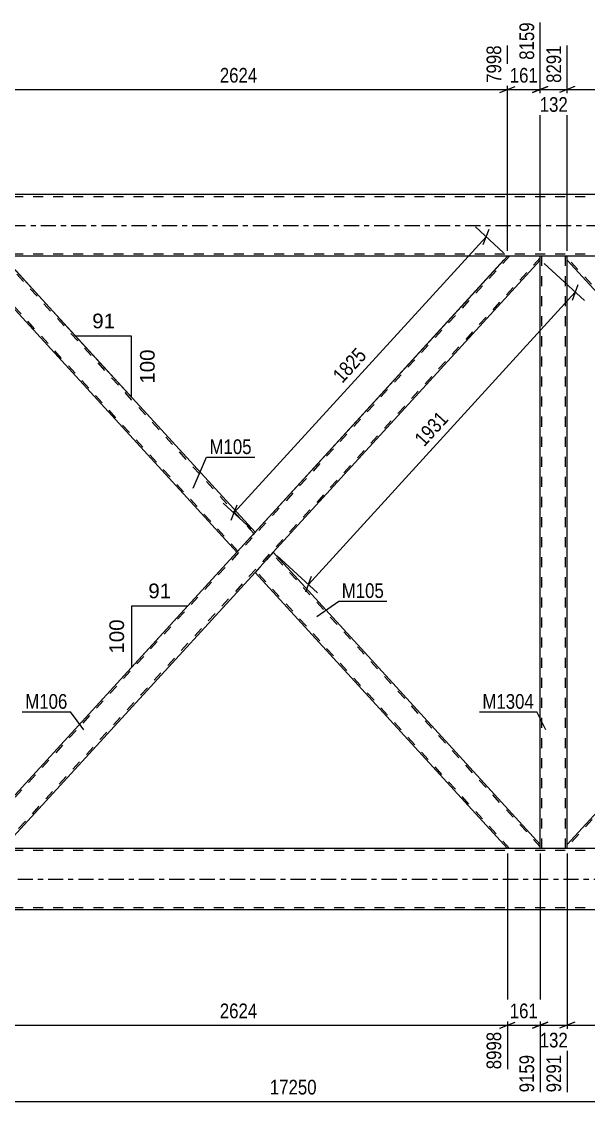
# Model space of a CAD drawing. Header units: millimetres. Extents: x -81 to 760, y -449 to 145.
# Drawn here: x 225.1 to 335.8, y -171 to 39.8 of the extents above; entities that cross this region are included whole.
import ezdxf

# ---------------------------------------------------------------- set-up
doc = ezdxf.new("R2010")
doc.units = ezdxf.units.MM
doc.linetypes.add('DXK_LINE_DOT2', pattern=[3.9198, 1.9599, -1.9599])
doc.linetypes.add('DXK_LINE_DOT3', pattern=[5.9187, 2.979, -0.9799, 0.9799, -0.9799])
doc.styles.add('Arial', font='ARIAL.TTF', dxfattribs={"height": 0.2})
doc.styles.add('Arial Narrow', font='ARIALN.TTF', dxfattribs={"height": 0.2})

# ---------------------------------------------------------------- blocks, each defined once
blk = doc.blocks.new('Part-122569792-3715 - 3516')
at = {"color": 2, "linetype": 'Continuous'}
for p, q in [((443.67, 6), (0, 6)), ((439.17, -6), (218.83, -6))]:
    blk.add_line(p, q, dxfattribs=at)
at = {"color": 7, "linetype": 'DXK_LINE_DOT2'}
for p, q in [((578.17, 5.6), (0, 5.6)), ((578.17, -5.6), (0, -5.6))]:
    blk.add_line(p, q, dxfattribs=at)
at = {"color": 7, "linetype": 'DXK_LINE_DOT3'}
blk.add_line((-2, 0), (578.17, 0), dxfattribs=at)
blk = doc.blocks.new('Part-122569792-3720 - 3516')
at = {"color": 7, "linetype": 'DXK_LINE_DOT2'}
for p, q in [((578.17, -122), (-40, -122)), ((578.17, -133.2), (-40, -133.2)), ((578.17, -133.6), (-27.5, -133.6))]:
    blk.add_line(p, q, dxfattribs=at)
at = {"color": 2, "linetype": 'Continuous'}
for p, q in [((578.17, -121.6), (-35.2, -121.6)), ((439.17, -133.6), (224.77, -133.6))]:
    blk.add_line(p, q, dxfattribs=at)
at = {"color": 7, "linetype": 'DXK_LINE_DOT3'}
blk.add_line((-42, -127.6), (578.17, -127.6), dxfattribs=at)
blk = doc.blocks.new('Part-122569792-3836 - 3516')
at = {"color": 2, "linetype": 'Continuous'}
for p, q in [((274.24, -63.8), (270.67, -67.71)), ((326.36, -120.8), (274.24, -63.8)), ((319.94, -121.6), (270.67, -67.71)), ((326.36, -121.6), (326.36, -120.8))]:
    blk.add_line(p, q, dxfattribs=at)
at = {"color": 7, "linetype": 'DXK_LINE_DOT2'}
for p, q in [((326.36, -121.27), (274.03, -64.04)), ((270.88, -67.48), (270.9, -67.46)), ((320.37, -121.6), (270.88, -67.48)), ((326.36, -121.6), (319.94, -121.6)), ((326.36, -121.6), (326.36, -121.57))]:
    blk.add_line(p, q, dxfattribs=at)
blk = doc.blocks.new('Part-122569792-3881 - 3516')
at = {"color": 7, "linetype": 'DXK_LINE_DOT2'}
for p, q in [((331.64, -6), (326.36, -6)), ((326.36, -6.8), (326.36, -6)), ((326.68, -121.6), (326.68, -6)), ((331.32, -121.6), (331.32, -6)), ((331.64, -6.8), (331.64, -6)), ((326.36, -121.6), (326.36, -120.8)), ((331.64, -121.6), (326.36, -121.6)), ((331.64, -121.6), (331.64, -120.8))]:
    blk.add_line(p, q, dxfattribs=at)
at = {"color": 2, "linetype": 'Continuous'}
for p, q in [((326.36, -120.8), (326.36, -6.8)), ((331.64, -120.8), (331.64, -6.8))]:
    blk.add_line(p, q, dxfattribs=at)
blk = doc.blocks.new('Part-122569792-3901 - 3516')
at = {"color": 2, "linetype": 'Continuous'}
for p, q in [((331.64, -6.8), (331.64, -6)), ((387.33, -59.89), (338.06, -6)), ((383.76, -63.8), (331.64, -6.8)), ((386.9, -60.36), (383.76, -63.8)), ((387.33, -59.89), (386.9, -60.36))]:
    blk.add_line(p, q, dxfattribs=at)
at = {"color": 7, "linetype": 'DXK_LINE_DOT2'}
for p, q in [((338.06, -6), (331.64, -6)), ((387.12, -60.12), (337.63, -6)), ((383.97, -63.56), (331.64, -6.33)), ((387.3, -59.92), (386.9, -60.36)), ((383.97, -63.56), (383.99, -63.54))]:
    blk.add_line(p, q, dxfattribs=at)
blk = doc.blocks.new('Part-122569792-3906 - 3516')
at = {"color": 7, "linetype": 'DXK_LINE_DOT2'}
for p, q in [((437.04, -6), (331.64, -121.27)), ((443.03, -6), (436.6, -6)), ((443.03, -6.48), (443.03, -6)), ((443.03, -6.33), (337.63, -121.6)), ((387.33, -59.89), (383.76, -63.8)), ((390.91, -63.8), (387.33, -67.71)), ((338.06, -121.6), (331.64, -121.6))]:
    blk.add_line(p, q, dxfattribs=at)
at = {"color": 2, "linetype": 'Continuous'}
for p, q in [((436.6, -6), (387.33, -59.89)), ((443.03, -6.8), (390.91, -63.8)), ((443.03, -6.52), (443.03, -6.48)), ((443.03, -6.8), (443.03, -6.52)), ((383.76, -63.8), (331.64, -120.8)), ((387.33, -67.71), (338.06, -121.6)), ((331.64, -121.6), (331.64, -120.8))]:
    blk.add_line(p, q, dxfattribs=at)
blk = doc.blocks.new('Part-122569792-3911 - 3516')
at = {"color": 7, "linetype": 'DXK_LINE_DOT2'}
for p, q in [((221.4, -6), (214.97, -6)), ((214.97, -6.48), (214.97, -6)), ((270.45, -60.12), (220.96, -6)), ((267.31, -63.56), (214.97, -6.33)), ((270.63, -59.92), (270.23, -60.36)), ((267.31, -63.56), (267.32, -63.54))]:
    blk.add_line(p, q, dxfattribs=at)
at = {"color": 2, "linetype": 'Continuous'}
for p, q in [((270.67, -59.89), (221.4, -6)), ((214.97, -6.8), (214.97, -6.48)), ((267.09, -63.8), (214.97, -6.8)), ((270.23, -60.36), (267.09, -63.8)), ((270.67, -59.89), (270.23, -60.36))]:
    blk.add_line(p, q, dxfattribs=at)
blk = doc.blocks.new('Part-122569792-3916 - 3516')
at = {"color": 7, "linetype": 'DXK_LINE_DOT2'}
for p, q in [((320.37, -6), (214.97, -121.27)), ((326.36, -6), (319.94, -6)), ((326.36, -6.33), (220.96, -121.6)), ((270.67, -59.89), (267.09, -63.8)), ((274.24, -63.8), (270.67, -67.71)), ((221.4, -121.6), (214.97, -121.6))]:
    blk.add_line(p, q, dxfattribs=at)
at = {"color": 2, "linetype": 'Continuous'}
for p, q in [((319.94, -6), (270.67, -59.89)), ((326.36, -6.8), (326.36, -6)), ((326.36, -6.8), (274.24, -63.8)), ((267.09, -63.8), (214.97, -120.8)), ((270.67, -67.71), (221.4, -121.6)), ((214.97, -121.6), (214.97, -120.8))]:
    blk.add_line(p, q, dxfattribs=at)
blk = doc.blocks.new('StraightDimension-122569792-8495 - 3516')
at = {"color": 7, "linetype": 'Continuous'}
for p, q in [((331.64, -122.6), (331.64, -169.18)), ((436.6, -122.6), (436.6, -166.51)), ((333.14, -155.47), (330.14, -156.67)), ((435.1, -156.67), (438.1, -155.47)), ((331.64, -156.07), (436.6, -156.07))]:
    blk.add_line(p, q, dxfattribs=at)
at = {"color": 0}
blk.add_wipeout([(388.38, -155.32), (388.38, -151.12), (379.87, -151.12), (379.87, -155.32)], dxfattribs=at)
at = {"color": 0, "linetype": 'Continuous'}
blk.add_wipeout([(436, -156.77), (431.8, -156.77), (431.8, -167.11), (436, -167.11)], dxfattribs=at)
at = {"color": 3, "style": 'Arial Narrow'}
blk.add_text('2624', height=2.863, dxfattribs=at).set_placement((380.47, -154.72))
at = {"color": 3, "linetype": 'Continuous', "style": 'Arial Narrow'}
blk.add_text('11915', height=2.863, rotation=90.0002, dxfattribs=at).set_placement((435.4, -166.51))
blk = doc.blocks.new('StraightDimension-122569792-8914 - 3516')
at = {"color": 7, "linetype": 'Continuous'}
for p, q in [((214.97, -5), (214.97, 35.12)), ((319.94, -5), (319.94, 35.12)), ((216.47, 27.11), (213.47, 25.91)), ((214.97, 26.51), (319.94, 26.51)), ((318.44, 25.91), (321.44, 27.11))]:
    blk.add_line(p, q, dxfattribs=at)
at = {"color": 0, "linetype": 'Continuous'}
blk.add_wipeout([(319.34, 35.72), (315.14, 35.72), (315.14, 27.21), (319.34, 27.21)], dxfattribs=at)
at = {"color": 0}
blk.add_wipeout([(271.71, 27.26), (271.71, 31.46), (263.2, 31.46), (263.2, 27.26)], dxfattribs=at)
at = {"color": 3, "linetype": 'Continuous', "style": 'Arial Narrow'}
blk.add_text('7998', height=2.863, rotation=90.0002, dxfattribs=at).set_placement((318.74, 27.81))
at = {"color": 3, "style": 'Arial Narrow'}
blk.add_text('2624', height=2.863, dxfattribs=at).set_placement((263.8, 27.86))
blk = doc.blocks.new('StraightDimension-122569792-8911 - 3516')
at = {"color": 7, "linetype": 'Continuous'}
for p, q in [((436.6, -5), (436.6, 36.95)), ((331.64, -5), (331.64, 35.12)), ((333.14, 27.11), (330.14, 25.91)), ((331.64, 26.51), (436.6, 26.51)), ((435.1, 25.91), (438.1, 27.11))]:
    blk.add_line(p, q, dxfattribs=at)
at = {"color": 0, "linetype": 'Continuous'}
blk.add_wipeout([(436, 37.55), (431.8, 37.55), (431.8, 27.21), (436, 27.21)], dxfattribs=at)
at = {"color": 0}
blk.add_wipeout([(388.38, 27.26), (388.38, 31.46), (379.87, 31.46), (379.87, 27.26)], dxfattribs=at)
at = {"color": 3, "linetype": 'Continuous', "style": 'Arial Narrow'}
blk.add_text('10915', height=2.863, rotation=90.0002, dxfattribs=at).set_placement((435.4, 27.81))
at = {"color": 3, "style": 'Arial Narrow'}
blk.add_text('2624', height=2.863, dxfattribs=at).set_placement((380.47, 27.86))
blk = doc.blocks.new('StraightDimension-122569792-8913 - 3516')
at = {"color": 7, "linetype": 'Continuous'}
for p, q in [((326.36, -5), (326.36, 39.62)), ((319.94, -5), (319.94, 35.12)), ((318.44, 25.91), (321.44, 27.11)), ((319.94, 26.51), (326.36, 26.51)), ((327.86, 27.11), (324.86, 25.91))]:
    blk.add_line(p, q, dxfattribs=at)
at = {"color": 0}
blk.add_wipeout([(326.49, 27.26), (326.49, 31.46), (319.81, 31.46), (319.81, 27.26)], dxfattribs=at)
at = {"color": 0, "linetype": 'Continuous'}
blk.add_wipeout([(325.76, 40.22), (321.56, 40.22), (321.56, 31.71), (325.76, 31.71)], dxfattribs=at)
at = {"color": 3, "linetype": 'Continuous', "style": 'Arial Narrow'}
blk.add_text('8159', height=2.863, rotation=90.0002, dxfattribs=at).set_placement((325.16, 32.31))
at = {"color": 3, "style": 'Arial Narrow'}
blk.add_text('161', height=2.863, dxfattribs=at).set_placement((320.41, 27.86))
blk = doc.blocks.new('AngleDimension-122569792-4572 - 3516')
at = {"color": 7, "linetype": 'Continuous'}
for p, q in [((222.07, -6.74), (235.65, -21.59)), ((246.58, -21.59), (235.65, -21.59)), ((246.58, -33.54), (235.65, -21.59)), ((246.58, -33.54), (246.58, -21.59))]:
    blk.add_line(p, q, dxfattribs=at)
at = {"color": 0}
for points in [[(243.94, -20.69), (243.94, -16.49), (238.29, -16.49), (238.29, -20.69)], [(251.68, -23.63), (247.48, -23.63), (247.48, -31.5), (251.68, -31.5)]]:
    blk.add_wipeout(points, dxfattribs=at)
at = {"color": 3, "style": 'Arial'}
blk.add_text('91', height=2.865, dxfattribs=at).set_placement((238.89, -20.09))
blk.add_text('100', height=2.865, rotation=90.0002, dxfattribs=at).set_placement((251.08, -30.9))
blk = doc.blocks.new('StraightDimension-122569792-8498 - 3516')
at = {"color": 7, "linetype": 'Continuous'}
for p, q in [((214.97, -122.6), (214.97, -169.18)), ((319.94, -122.6), (319.94, -164.68)), ((216.47, -155.47), (213.47, -156.67)), ((318.44, -156.67), (321.44, -155.47)), ((214.97, -156.07), (319.94, -156.07))]:
    blk.add_line(p, q, dxfattribs=at)
at = {"color": 0}
blk.add_wipeout([(271.71, -155.32), (271.71, -151.12), (263.2, -151.12), (263.2, -155.32)], dxfattribs=at)
at = {"color": 0, "linetype": 'Continuous'}
blk.add_wipeout([(319.34, -156.77), (315.14, -156.77), (315.14, -165.28), (319.34, -165.28)], dxfattribs=at)
at = {"color": 3, "style": 'Arial Narrow'}
blk.add_text('2624', height=2.863, dxfattribs=at).set_placement((263.8, -154.72))
at = {"color": 3, "linetype": 'Continuous', "style": 'Arial Narrow'}
blk.add_text('8998', height=2.863, rotation=90.0002, dxfattribs=at).set_placement((318.74, -164.68))
blk = doc.blocks.new('StraightDimension-122569792-4166 - 3516')
at = {"color": 7, "linetype": 'Continuous'}
for p, q in [((327.1, -7.47), (334.97, -14.67)), ((332.63, -14.57), (333.77, -11.54)), ((281.09, -70.06), (333.2, -13.06)), ((274.98, -64.47), (282.86, -71.68)), ((281.66, -68.54), (280.52, -71.57))]:
    blk.add_line(p, q, dxfattribs=at)
at = {"color": 0}
blk.add_wipeout([(309.46, -37.91), (306.36, -35.07), (300.62, -41.36), (303.72, -44.19)], dxfattribs=at)
at = {"color": 3, "style": 'Arial Narrow'}
blk.add_text('1931', height=2.863, rotation=47.5612, dxfattribs=at).set_placement((303.68, -43.34))
blk = doc.blocks.new('StraightDimension-122569792-4181 - 3516')
at = {"color": 7, "linetype": 'Continuous'}
for p, q in [((319.2, -5.33), (313.7, -0.29)), ((315.23, -3.73), (316.37, -0.71)), ((266.53, -56.11), (315.8, -2.22)), ((269.93, -59.21), (264.43, -54.18)), ((267.1, -54.59), (265.96, -57.62))]:
    blk.add_line(p, q, dxfattribs=at)
at = {"color": 0}
blk.add_wipeout([(293.48, -25.51), (290.38, -22.68), (284.64, -28.96), (287.74, -31.8)], dxfattribs=at)
at = {"color": 3, "style": 'Arial Narrow'}
blk.add_text('1825', height=2.863, rotation=47.5612, dxfattribs=at).set_placement((287.7, -30.95))
blk = doc.blocks.new('AngleDimension-122569792-4576 - 3516')
at = {"color": 7, "linetype": 'Continuous'}
for p, q in [((319.26, -6.74), (257.53, -74.26)), ((246.6, -74.26), (257.53, -74.26)), ((246.6, -86.21), (257.53, -74.26)), ((246.6, -86.21), (246.6, -74.26))]:
    blk.add_line(p, q, dxfattribs=at)
at = {"color": 0}
for points in [[(254.89, -73.36), (254.89, -69.16), (249.24, -69.16), (249.24, -73.36)], [(245.7, -76.3), (241.5, -76.3), (241.5, -84.17), (245.7, -84.17)]]:
    blk.add_wipeout(points, dxfattribs=at)
at = {"color": 3, "style": 'Arial'}
blk.add_text('91', height=2.865, dxfattribs=at).set_placement((249.84, -72.76))
blk.add_text('100', height=2.865, rotation=90.0002, dxfattribs=at).set_placement((245.1, -83.57))
blk = doc.blocks.new('StraightDimension-122569792-4756 - 3516')
at = {"color": 7, "linetype": 'Continuous'}
blk.add_line((-41, -170.95), (597.27, -170.95), dxfattribs=at)
at = {"color": 0}
blk.add_wipeout([(283.31, -170.2), (283.31, -166), (272.97, -166), (272.97, -170.2)], dxfattribs=at)
at = {"color": 3, "style": 'Arial Narrow'}
blk.add_text('17250', height=2.863, dxfattribs=at).set_placement((273.57, -169.6))
blk = doc.blocks.new('StraightDimension-122569792-8496 - 3516')
at = {"color": 7, "linetype": 'Continuous'}
for p, q in [((326.36, -122.6), (326.36, -169.18)), ((331.64, -122.6), (331.64, -169.18)), ((324.86, -156.67), (327.86, -155.47)), ((333.14, -155.47), (330.14, -156.67)), ((326.36, -156.07), (331.64, -156.07))]:
    blk.add_line(p, q, dxfattribs=at)
at = {"color": 0}
blk.add_wipeout([(332.34, -161.02), (332.34, -156.82), (325.66, -156.82), (325.66, -161.02)], dxfattribs=at)
at = {"color": 0, "linetype": 'Continuous'}
blk.add_wipeout([(331.04, -161.27), (326.84, -161.27), (326.84, -169.78), (331.04, -169.78)], dxfattribs=at)
at = {"color": 3, "style": 'Arial Narrow'}
blk.add_text('132', height=2.863, dxfattribs=at).set_placement((326.26, -160.42))
at = {"color": 3, "linetype": 'Continuous', "style": 'Arial Narrow'}
blk.add_text('9291', height=2.863, rotation=90.0002, dxfattribs=at).set_placement((330.44, -169.18))
blk = doc.blocks.new('StraightDimension-122569792-8497 - 3516')
at = {"color": 7, "linetype": 'Continuous'}
for p, q in [((319.94, -122.6), (319.94, -164.68)), ((326.36, -122.6), (326.36, -169.18)), ((318.44, -156.67), (321.44, -155.47)), ((327.86, -155.47), (324.86, -156.67)), ((319.94, -156.07), (326.36, -156.07))]:
    blk.add_line(p, q, dxfattribs=at)
at = {"color": 0}
blk.add_wipeout([(326.49, -155.32), (326.49, -151.12), (319.81, -151.12), (319.81, -155.32)], dxfattribs=at)
at = {"color": 0, "linetype": 'Continuous'}
blk.add_wipeout([(325.76, -161.27), (321.56, -161.27), (321.56, -169.78), (325.76, -169.78)], dxfattribs=at)
at = {"color": 3, "style": 'Arial Narrow'}
blk.add_text('161', height=2.863, dxfattribs=at).set_placement((320.41, -154.72))
at = {"color": 3, "linetype": 'Continuous', "style": 'Arial Narrow'}
blk.add_text('9159', height=2.863, rotation=90.0002, dxfattribs=at).set_placement((325.16, -169.18))
blk = doc.blocks.new('StraightDimension-122569792-8912 - 3516')
at = {"color": 7, "linetype": 'Continuous'}
for p, q in [((326.36, -5), (326.36, 39.62)), ((331.64, -5), (331.64, 35.12)), ((324.86, 25.91), (327.86, 27.11)), ((326.36, 26.51), (331.64, 26.51)), ((333.14, 27.11), (330.14, 25.91))]:
    blk.add_line(p, q, dxfattribs=at)
at = {"color": 0, "linetype": 'Continuous'}
blk.add_wipeout([(331.04, 35.72), (326.84, 35.72), (326.84, 27.21), (331.04, 27.21)], dxfattribs=at)
at = {"color": 0}
blk.add_wipeout([(332.34, 21.56), (332.34, 25.76), (325.66, 25.76), (325.66, 21.56)], dxfattribs=at)
at = {"color": 3, "linetype": 'Continuous', "style": 'Arial Narrow'}
blk.add_text('8291', height=2.863, rotation=90.0002, dxfattribs=at).set_placement((330.44, 27.81))
at = {"color": 3, "style": 'Arial Narrow'}
blk.add_text('132', height=2.863, dxfattribs=at).set_placement((326.26, 22.16))
blk = doc.blocks.new('Mark-122569792-3832 - 3516')
at = {"color": 0}
blk.add_wipeout([(295.83, -72.71), (295.83, -69.71), (287.61, -69.71), (287.61, -72.71)], dxfattribs=at)
blk.add_wipeout([(295.83, -72.71), (295.83, -69.71), (287.61, -69.71), (287.61, -72.71)], dxfattribs=at)
at = {"color": 30, "linetype": 'Continuous'}
for p, q in [((282.73, -76.31), (287.01, -73.31)), ((287.01, -73.31), (296.43, -73.31))]:
    blk.add_line(p, q, dxfattribs=at)
at = {"color": 3, "style": 'Arial Narrow'}
blk.add_text('M105', height=2.863, dxfattribs=at).set_placement((287.61, -72.71))
blk = doc.blocks.new('Mark-122569792-3877 - 3516')
at = {"color": 0}
blk.add_wipeout([(325.12, -94.33), (325.12, -91.33), (315.07, -91.33), (315.07, -94.33)], dxfattribs=at)
blk.add_wipeout([(325.12, -94.33), (325.12, -91.33), (315.07, -91.33), (315.07, -94.33)], dxfattribs=at)
at = {"color": 30, "linetype": 'Continuous'}
for p in [(314.47, -94.93), (327.43, -98.47)]:
    blk.add_line(p, (325.72, -94.93), dxfattribs=at)
at = {"color": 3, "style": 'Arial Narrow'}
blk.add_text('M1304', height=2.863, dxfattribs=at).set_placement((315.07, -94.33))
blk = doc.blocks.new('Mark-122569792-3907 - 3516')
at = {"color": 0}
blk.add_wipeout([(270.02, -44.62), (270.02, -41.62), (261.79, -41.62), (261.79, -44.62)], dxfattribs=at)
blk.add_wipeout([(270.02, -44.62), (270.02, -41.62), (261.79, -41.62), (261.79, -44.62)], dxfattribs=at)
at = {"color": 30, "linetype": 'Continuous'}
for p, q in [((258.61, -51.29), (261.19, -45.22)), ((261.19, -45.22), (270.62, -45.22))]:
    blk.add_line(p, q, dxfattribs=at)
at = {"color": 3, "style": 'Arial Narrow'}
blk.add_text('M105', height=2.863, dxfattribs=at).set_placement((261.79, -44.62))
blk = doc.blocks.new('Mark-122569792-3912 - 3516')
at = {"color": 0}
blk.add_wipeout([(234.04, -94.33), (234.04, -91.33), (225.82, -91.33), (225.82, -94.33)], dxfattribs=at)
blk.add_wipeout([(234.04, -94.33), (234.04, -91.33), (225.82, -91.33), (225.82, -94.33)], dxfattribs=at)
at = {"color": 30, "linetype": 'Continuous'}
for p in [(225.22, -94.93), (237.26, -98.47)]:
    blk.add_line(p, (234.64, -94.93), dxfattribs=at)
at = {"color": 3, "style": 'Arial Narrow'}
blk.add_text('M106', height=2.863, dxfattribs=at).set_placement((225.82, -94.33))

msp = doc.modelspace()

# ---------------------------------------------------------------- block references
for name in ['Part-122569792-3715 - 3516', 'Part-122569792-3911 - 3516', 'Part-122569792-3916 - 3516', 'Part-122569792-3881 - 3516', 'Part-122569792-3901 - 3516', 'Part-122569792-3906 - 3516', 'Part-122569792-3836 - 3516', 'Part-122569792-3720 - 3516']:
    msp.add_blockref(name, (0, 0))

# ---------------------------------------------------------------- next in the draw order: block references
for name in ['StraightDimension-122569792-8911 - 3516', 'StraightDimension-122569792-8914 - 3516', 'AngleDimension-122569792-4572 - 3516', 'StraightDimension-122569792-4166 - 3516', 'Mark-122569792-3912 - 3516', 'Mark-122569792-3877 - 3516', 'StraightDimension-122569792-8498 - 3516', 'StraightDimension-122569792-8495 - 3516']:
    msp.add_blockref(name, (0, 0))

# ---------------------------------------------------------------- next in the draw order: block references
for name in ['StraightDimension-122569792-8913 - 3516', 'StraightDimension-122569792-4756 - 3516']:
    msp.add_blockref(name, (0, 0))

# ---------------------------------------------------------------- next in the draw order: block references
for name in ['StraightDimension-122569792-8912 - 3516', 'StraightDimension-122569792-4181 - 3516', 'StraightDimension-122569792-8496 - 3516']:
    msp.add_blockref(name, (0, 0))

# ---------------------------------------------------------------- next in the draw order: block references
for name in ['AngleDimension-122569792-4576 - 3516', 'StraightDimension-122569792-8497 - 3516']:
    msp.add_blockref(name, (0, 0))

# ---------------------------------------------------------------- next in the draw order: block references
for name in ['Mark-122569792-3907 - 3516', 'Mark-122569792-3832 - 3516']:
    msp.add_blockref(name, (0, 0))

doc.saveas('drawing.dxf')
